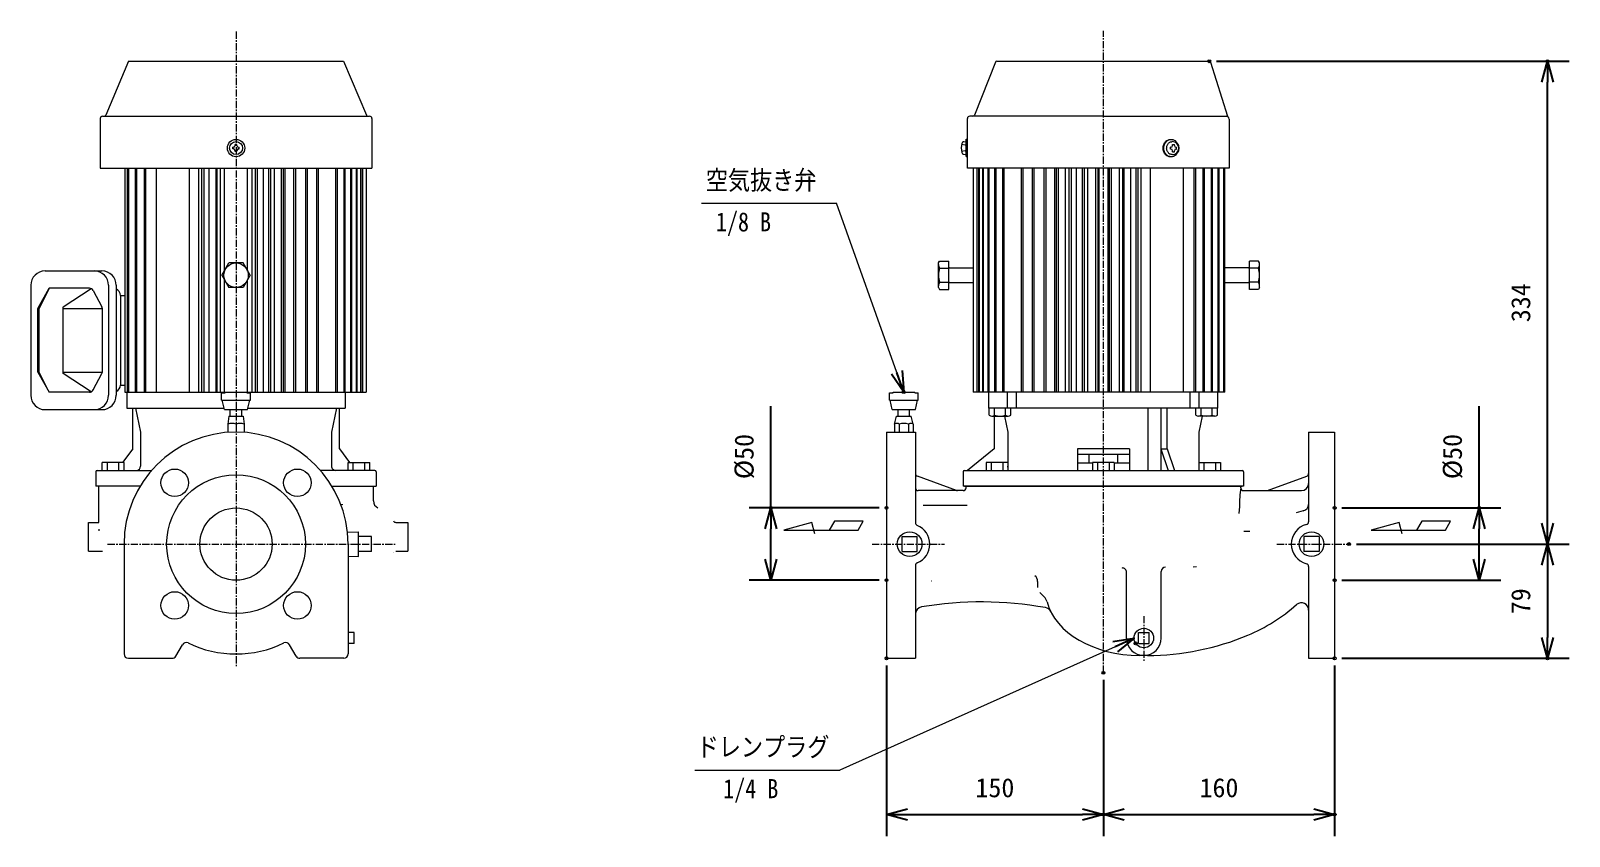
# Model space of a CAD drawing. Units: millimetres at full size. Extents: x -2521 to 910, y -642 to 642.
# Drawn here: x -736 to 328, y -582 to -24 of the extents above; entities that cross this region are included whole.
import ezdxf
from ezdxf.enums import TextEntityAlignment as Align

# ---------------------------------------------------------------- set-up
doc = ezdxf.new("R2010")
doc.units = ezdxf.units.MM
doc.header["$LTSCALE"] = 4
doc.header["$PDMODE"] = 32
doc.header["$PDSIZE"] = 2
doc.linetypes.add('USER1', pattern=[2, 1.25, -0.25, 0.25, -0.25])
doc.layers.add('0-0_0', color=7, linetype='Continuous')
doc.layers.add('0-1_SIZE', color=7, linetype='Continuous')
for name, color, linetype, lineweight in [('0-2_NOTE', 7, 'Continuous', 18), ('0-3_DETAIL', 7, 'Continuous', 18), ('0-4_Defpoints', 7, 'Continuous', 18)]:
    doc.layers.add(name, color=color, linetype=linetype, lineweight=lineweight)
doc.styles.add('ＭＳ ゴシック', font='')
doc.styles.get('ＭＳ ゴシック').set_extended_font_data('MS Gothic')

# ---------------------------------------------------------------- blocks, each defined once
blk = doc.blocks.new('_OPEN30')
at = {"layer": '0-0_0'}
blk.add_line((0, 0), (-1, 0), dxfattribs=at)
blk.add_lwpolyline([(-1, 0.2679), (0, 0), (-1, -0.2679)], dxfattribs=at)
blk = doc.blocks.new('D1')
at = {"layer": '0-1_SIZE'}
for p, q in [((1090.541, 262.95), (1237.813, 262.95)), ((1222.813, 248.45), (1222.813, 198.45)), ((1080.541, 183.95), (1237.813, 183.95))]:
    blk.add_line(p, q, dxfattribs=at)
at = {"layer": '0-4_Defpoints'}
for p in [(1085.541, 262.95), (1075.541, 183.95), (1222.813, 183.95)]:
    blk.add_point(p, dxfattribs=at)
at = {"layer": '0-1_SIZE', "xscale": 14.5, "yscale": 14.5}
for p, rotation in [((1222.813, 262.95), 90), ((1222.813, 183.95), 270)]:
    blk.add_blockref('_OPEN30', p, dxfattribs=dict(at, rotation=rotation))
at = {"layer": '0-1_SIZE', "style": 'ＭＳ ゴシック'}
blk.add_text('79', height=13.2, rotation=90, dxfattribs=at).set_placement((1214.813, 214.45), align=Align.BOTTOM_LEFT)
blk = doc.blocks.new('D2')
at = {"layer": '0-1_SIZE'}
for p, q in [((765.541, 178.95), (765.541, 60.884)), ((915.541, 168.95), (915.541, 60.884)), ((780.041, 75.884), (901.041, 75.884))]:
    blk.add_line(p, q, dxfattribs=at)
at = {"layer": '0-4_Defpoints'}
for p in [(765.541, 183.95), (915.541, 173.95), (915.541, 75.884)]:
    blk.add_point(p, dxfattribs=at)
at = {"layer": '0-1_SIZE', "xscale": 14.5, "yscale": 14.5, "rotation": 180}
blk.add_blockref('_OPEN30', (765.541, 75.884), dxfattribs=at)
at = {"layer": '0-1_SIZE', "xscale": 14.5, "yscale": 14.5}
blk.add_blockref('_OPEN30', (915.541, 75.884), dxfattribs=at)
at = {"layer": '0-1_SIZE', "style": 'ＭＳ ゴシック'}
blk.add_text('150', height=13.2, dxfattribs=at).set_placement((827.041, 83.884), align=Align.BOTTOM_LEFT)
blk = doc.blocks.new('D3')
at = {"layer": '0-1_SIZE'}
for p, q in [((1075.541, 178.95), (1075.541, 60.884)), ((915.541, 168.95), (915.541, 60.884)), ((930.041, 75.884), (1061.041, 75.884))]:
    blk.add_line(p, q, dxfattribs=at)
at = {"layer": '0-4_Defpoints'}
for p in [(1075.541, 183.95), (915.541, 173.95), (1075.541, 75.884)]:
    blk.add_point(p, dxfattribs=at)
at = {"layer": '0-1_SIZE', "xscale": 14.5, "yscale": 14.5, "rotation": 180}
blk.add_blockref('_OPEN30', (915.541, 75.884), dxfattribs=at)
at = {"layer": '0-1_SIZE', "xscale": 14.5, "yscale": 14.5}
blk.add_blockref('_OPEN30', (1075.541, 75.884), dxfattribs=at)
at = {"layer": '0-1_SIZE', "style": 'ＭＳ ゴシック'}
blk.add_text('160', height=13.2, dxfattribs=at).set_placement((982.041, 83.884), align=Align.BOTTOM_LEFT)
blk = doc.blocks.new('D4')
at = {"layer": '0-1_SIZE'}
for p, q in [((993.777, 596.955), (1237.813, 596.955)), ((1222.813, 277.45), (1222.813, 582.455)), ((1090.541, 262.95), (1237.813, 262.95))]:
    blk.add_line(p, q, dxfattribs=at)
at = {"layer": '0-4_Defpoints'}
for p in [(988.777, 596.955), (1222.813, 596.955), (1085.541, 262.95)]:
    blk.add_point(p, dxfattribs=at)
at = {"layer": '0-1_SIZE', "xscale": 14.5, "yscale": 14.5}
for p, rotation in [((1222.813, 596.955), 90), ((1222.813, 262.95), 270)]:
    blk.add_blockref('_OPEN30', p, dxfattribs=dict(at, rotation=rotation))
at = {"layer": '0-1_SIZE', "style": 'ＭＳ ゴシック'}
blk.add_text('334', height=13.2, rotation=90, dxfattribs=at).set_placement((1214.813, 416.452), align=Align.BOTTOM_LEFT)
blk = doc.blocks.new('D6')
at = {"layer": '0-1_SIZE'}
for p, q in [((685.541, 287.95), (685.541, 358.29)), ((760.541, 287.95), (670.541, 287.95)), ((685.541, 252.45), (685.541, 273.45)), ((760.541, 237.95), (670.541, 237.95))]:
    blk.add_line(p, q, dxfattribs=at)
at = {"layer": '0-4_Defpoints'}
for p in [(685.541, 287.95), (765.541, 287.95), (765.541, 237.95)]:
    blk.add_point(p, dxfattribs=at)
at = {"layer": '0-1_SIZE', "xscale": 14.5, "yscale": 14.5}
for p, rotation in [((685.541, 287.95), 90), ((685.541, 237.95), 270)]:
    blk.add_blockref('_OPEN30', p, dxfattribs=dict(at, rotation=rotation))
at = {"layer": '0-1_SIZE', "style": 'ＭＳ ゴシック'}
blk.add_text('%%c50', height=13.2, rotation=90, dxfattribs=at).set_placement((677.541, 307.87), align=Align.BOTTOM_LEFT)
blk = doc.blocks.new('D7')
at = {"layer": '0-1_SIZE'}
for p, q in [((1175.541, 287.95), (1175.541, 358.29)), ((1080.541, 287.95), (1190.541, 287.95)), ((1175.541, 252.45), (1175.541, 273.45)), ((1080.541, 237.95), (1190.541, 237.95))]:
    blk.add_line(p, q, dxfattribs=at)
at = {"layer": '0-4_Defpoints'}
for p in [(1075.541, 287.95), (1175.541, 287.95), (1075.541, 237.95)]:
    blk.add_point(p, dxfattribs=at)
at = {"layer": '0-1_SIZE', "xscale": 14.5, "yscale": 14.5}
for p, rotation in [((1175.541, 287.95), 90), ((1175.541, 237.95), 270)]:
    blk.add_blockref('_OPEN30', p, dxfattribs=dict(at, rotation=rotation))
at = {"layer": '0-1_SIZE', "style": 'ＭＳ ゴシック'}
blk.add_text('%%c50', height=13.2, rotation=90, dxfattribs=at).set_placement((1167.541, 307.87), align=Align.BOTTOM_LEFT)

msp = doc.modelspace()

# ---------------------------------------------------------------- linework, layer by layer
at = {"layer": '0-2_NOTE', "color": 3}
for p, q in [((-272.474, -143.779), (-179.145, -143.779)), ((-137.339, -260.754), (-179.145, -143.779)), ((13.708, -450.531), (-176.871, -535.824)), ((-277.052, -535.824), (-176.871, -535.824))]:
    msp.add_line(p, q, dxfattribs=at)
for points in [[(-193.993, -372.351), (-196.06, -364.636), (-215.525, -369.851), (-164.133, -369.851), (-160.525, -363.601), (-180.525, -363.601), (-184.133, -369.851)], [(212.288, -372.351), (210.22, -364.636), (190.756, -369.851), (242.148, -369.851), (245.756, -363.601), (225.756, -363.601), (222.148, -369.851)]]:
    msp.add_lwpolyline(points, dxfattribs=at)
at = {"layer": '0-3_DETAIL', "color": 4, "linetype": 'USER1'}
for p, q in [((-594.438, -25.036), (-594.438, -463.993)), ((5.541, -468.55), (5.541, -24.468)), ((-683.296, -379.547), (-484.005, -379.547)), ((-154.459, -379.55), (-104.459, -379.55)), ((125.541, -379.55), (175.541, -379.55)), ((33.541, -429.315), (33.541, -460.998))]:
    msp.add_line(p, q, dxfattribs=at)
at = {"layer": '0-3_DETAIL'}
for p, q in [((-668.838, -45.547), (-684.579, -82.941)), ((-668.838, -45.547), (-520.038, -45.547)), ((-520.038, -45.547), (-504.298, -82.941)), ((-69.109, -46.183), (-83.616, -82.934)), ((-68.179, -45.55), (5.541, -45.55)), ((5.541, -45.55), (78.777, -45.545)), ((79.73, -46.244), (91.51, -83.545)), ((-686.838, -83.547), (-502.038, -83.547)), ((5.541, -83.55), (-86.859, -83.55)), ((5.541, -83.55), (90.861, -83.545)), ((-688.438, -85.147), (-688.438, -119.547)), ((-500.438, -85.147), (-500.438, -119.547)), ((-88.459, -119.557), (-88.459, -85.15)), ((92.51, -85.545), (92.51, -119.552)), ((-596.238, -104.99), (-596.588, -104.99)), ((-596.588, -106.19), (-596.588, -104.99)), ((-596.238, -106.19), (-596.588, -106.19)), ((-593.838, -103.14), (-595.038, -103.14)), ((-595.038, -103.79), (-595.038, -103.14)), ((-593.838, -103.79), (-593.838, -103.14)), ((-592.638, -104.99), (-592.288, -104.99)), ((-592.638, -106.19), (-592.288, -106.19)), ((-592.288, -106.19), (-592.288, -104.99)), ((-90.073, -103.579), (-92.506, -103.1)), ((-90.921, -101.178), (-89.459, -101.05)), ((-89.459, -111.55), (-89.459, -99.55)), ((-89.459, -99.55), (-88.459, -99.55)), ((51.907, -106.283), (51.907, -105.083)), ((52.257, -105.083), (51.907, -105.083)), ((52.257, -106.283), (51.907, -106.283)), ((53.457, -103.233), (54.657, -103.233)), ((53.457, -103.883), (53.457, -103.233)), ((54.657, -103.883), (54.657, -103.233)), ((55.857, -105.083), (56.207, -105.083)), ((55.857, -106.283), (56.207, -106.283)), ((56.207, -106.283), (56.207, -105.083)), ((-595.038, -108.04), (-595.038, -107.39)), ((-593.838, -108.04), (-595.038, -108.04)), ((-593.838, -108.04), (-593.838, -107.39)), ((-90.073, -107.521), (-92.506, -108)), ((-90.921, -109.922), (-89.459, -110.05)), ((-89.459, -111.55), (-88.459, -111.55)), ((53.457, -108.133), (53.457, -107.483)), ((53.457, -108.133), (54.657, -108.133)), ((54.657, -108.133), (54.657, -107.483)), ((-688.438, -119.547), (-500.438, -119.547)), ((-671.438, -119.547), (-671.438, -274.547)), ((-669.709, -119.547), (-669.709, -274.547)), ((-668.908, -119.547), (-668.908, -274.547)), ((-664.287, -119.547), (-664.287, -274.547)), ((-663.351, -119.547), (-663.351, -274.547)), ((-658.092, -119.547), (-658.092, -274.547)), ((-657.027, -119.547), (-657.027, -274.547)), ((-649.634, -119.547), (-649.634, -274.547)), ((-626.78, -119.547), (-626.78, -274.547)), ((-620.306, -119.547), (-620.306, -274.547)), ((-618.267, -119.547), (-618.267, -274.547)), ((-616.822, -119.547), (-616.822, -274.547)), ((-613.28, -119.547), (-613.28, -274.547)), ((-608.518, -119.547), (-608.518, -274.547)), ((-607.665, -119.547), (-607.665, -274.547)), ((-605.433, -119.547), (-605.433, -274.547)), ((-602.438, -190.675), (-602.438, -119.547)), ((-586.438, -190.675), (-586.438, -119.547)), ((-583.443, -119.547), (-583.443, -274.547)), ((-581.215, -119.547), (-581.215, -274.547)), ((-579.732, -119.547), (-579.732, -274.547)), ((-575.597, -119.547), (-575.597, -274.547)), ((-572.058, -119.547), (-572.058, -274.547)), ((-570.607, -119.547), (-570.607, -274.547)), ((-567.956, -119.547), (-567.956, -274.547)), ((-563.149, -119.547), (-563.149, -274.547)), ((-561.749, -119.547), (-561.749, -274.547)), ((-560.606, -119.547), (-560.606, -274.547)), ((-554.582, -119.547), (-554.582, -274.547)), ((-553.238, -119.547), (-553.238, -274.547)), ((-546.447, -119.547), (-546.447, -274.547)), ((-545.193, -119.547), (-545.193, -274.547)), ((-538.846, -119.547), (-538.846, -274.547)), ((-537.681, -119.547), (-537.681, -274.547)), ((-525.534, -119.547), (-525.534, -274.547)), ((-524.596, -119.547), (-524.596, -274.547)), ((-519.984, -119.547), (-519.984, -274.547)), ((-519.153, -119.547), (-519.153, -274.547)), ((-515.245, -119.547), (-515.245, -274.547)), ((-514.548, -119.547), (-514.548, -274.547)), ((-511.373, -119.547), (-511.373, -274.547)), ((-510.819, -119.547), (-510.819, -274.547)), ((-508.411, -119.547), (-508.411, -274.547)), ((-508.005, -119.547), (-508.005, -274.547)), ((-506.901, -119.547), (-506.901, -274.547)), ((-504.355, -119.547), (-504.355, -274.547)), ((5.541, -119.552), (-88.459, -119.552)), ((-84.459, -119.552), (-84.459, -274.55)), ((-81.997, -119.552), (-81.997, -274.55)), ((-80.892, -119.552), (-80.892, -274.55)), ((-80.486, -119.552), (-80.486, -274.55)), ((-78.079, -119.552), (-78.079, -274.55)), ((-77.525, -119.552), (-77.525, -274.55)), ((-74.349, -119.552), (-74.349, -274.55)), ((-73.653, -119.552), (-73.653, -274.55)), ((-69.745, -119.552), (-69.745, -274.55)), ((-68.913, -119.552), (-68.913, -274.55)), ((-64.301, -119.552), (-64.301, -274.55)), ((-63.364, -119.552), (-63.364, -274.55)), ((-51.217, -119.552), (-51.217, -274.55)), ((-50.051, -119.552), (-50.051, -274.55)), ((-43.704, -119.552), (-43.704, -274.55)), ((-42.451, -119.552), (-42.451, -274.55)), ((-35.66, -119.552), (-35.66, -274.55)), ((-34.316, -119.552), (-34.316, -274.55)), ((-28.291, -119.552), (-28.291, -274.55)), ((-27.148, -119.552), (-27.148, -274.55)), ((-25.748, -119.552), (-25.748, -274.55)), ((-20.941, -119.552), (-20.941, -274.55)), ((-18.291, -119.552), (-18.291, -274.55)), ((-16.84, -119.552), (-16.84, -274.55)), ((-13.301, -119.552), (-13.301, -274.55)), ((-9.166, -119.552), (-9.166, -274.55)), ((-7.682, -119.552), (-7.682, -274.55)), ((-5.454, -119.552), (-5.454, -274.55)), ((0.121, -119.552), (0.121, -274.55)), ((1.618, -119.552), (1.618, -274.55)), ((2.513, -119.552), (2.513, -274.55)), ((92.51, -119.547), (5.541, -119.557)), ((8.569, -119.557), (8.569, -274.55)), ((9.465, -119.556), (9.465, -274.55)), ((10.962, -119.556), (10.962, -274.55)), ((16.536, -119.556), (16.536, -274.55)), ((18.767, -119.555), (18.767, -274.55)), ((19.62, -119.555), (19.62, -274.55)), ((24.383, -119.555), (24.383, -274.55)), ((27.925, -119.554), (27.925, -274.55)), ((29.37, -119.554), (29.37, -274.55)), ((31.409, -119.554), (31.409, -274.55)), ((37.883, -119.553), (37.883, -274.55)), ((60.737, -119.551), (60.737, -274.55)), ((68.129, -119.55), (68.129, -274.55)), ((69.195, -119.55), (69.195, -274.55)), ((74.454, -119.549), (74.454, -274.55)), ((75.389, -119.549), (75.389, -274.55)), ((80.01, -119.549), (80.01, -274.55)), ((80.812, -119.549), (80.812, -274.55)), ((84.751, -119.548), (84.751, -274.55)), ((85.422, -119.548), (85.422, -274.55)), ((88.607, -119.548), (88.607, -274.55)), ((89.144, -119.548), (89.144, -274.55)), ((89.541, -274.55), (89.541, -119.55)), ((-726.438, -190.547), (-687.282, -190.547)), ((-604.238, -193.547), (-599.361, -185.047)), ((-589.516, -185.047), (-599.361, -185.047)), ((-584.638, -193.547), (-589.516, -185.047)), ((-108.459, -185.05), (-107.708, -183.75)), ((-108.459, -202.05), (-108.459, -185.05)), ((-107.708, -183.75), (-101.459, -183.75)), ((-107.708, -188.628), (-101.459, -188.628)), ((-101.459, -203.35), (-101.459, -183.75)), ((-100.959, -188.55), (-84.459, -188.55)), ((106.541, -188.522), (89.541, -188.522)), ((106.541, -203.322), (106.541, -183.722)), ((112.79, -183.722), (106.541, -183.722)), ((112.79, -188.6), (106.541, -188.6)), ((113.541, -185.022), (112.79, -183.722)), ((113.541, -202.022), (113.541, -185.022)), ((-736.438, -200.547), (-736.438, -276.547)), ((-682.62, -200.547), (-682.62, -276.547)), ((-677.282, -200.547), (-677.282, -276.547)), ((-604.238, -193.547), (-599.361, -202.047)), ((-602.438, -274.547), (-602.438, -196.684)), ((-589.516, -202.047), (-599.361, -202.047)), ((-584.638, -193.547), (-589.516, -202.047)), ((-586.438, -274.547), (-586.438, -196.684)), ((-108.459, -202.05), (-107.708, -203.35)), ((-107.708, -198.473), (-101.459, -198.473)), ((-100.959, -198.55), (-84.459, -198.55)), ((89.541, -198.522), (106.541, -198.522)), ((112.79, -198.445), (106.541, -198.445)), ((113.541, -202.022), (112.79, -203.322)), ((-731.61, -216.547), (-723.602, -202.547)), ((-723.602, -202.547), (-730.662, -216.547)), ((-695.881, -202.547), (-723.602, -202.547)), ((-694.547, -202.86), (-714.092, -215.629)), ((-693.225, -204.153), (-687.29, -215.456)), ((-674.438, -207.547), (-674.438, -269.547)), ((-674.438, -207.547), (-671.438, -207.547)), ((-107.708, -203.35), (-101.459, -203.35)), ((112.79, -203.322), (106.541, -203.322)), ((-731.61, -260.547), (-731.61, -216.547)), ((-731.61, -216.547), (-730.662, -216.547)), ((-730.662, -260.547), (-730.662, -216.547)), ((-714.319, -216.047), (-714.319, -261.047)), ((-713.819, -216.547), (-686.717, -216.547)), ((-686.717, -259.315), (-686.717, -217.78)), ((-731.61, -260.547), (-723.602, -274.547)), ((-731.61, -260.547), (-730.662, -260.547)), ((-723.602, -274.547), (-730.662, -260.547)), ((-694.547, -274.234), (-714.092, -261.466)), ((-713.819, -260.547), (-686.871, -260.547)), ((-693.225, -272.942), (-687.29, -261.639)), ((-695.881, -274.547), (-723.602, -274.547)), ((-674.438, -269.547), (-671.438, -269.547)), ((-671.438, -274.547), (-601.938, -274.547)), ((-669.938, -274.547), (-669.938, -285.547)), ((-604.438, -279.905), (-604.438, -274.905)), ((-604.438, -274.905), (-601.938, -274.905)), ((-601.938, -274.905), (-601.938, -274.405)), ((-601.938, -274.405), (-586.938, -274.405)), ((-586.938, -274.905), (-586.938, -274.405)), ((-586.938, -274.547), (-504.355, -274.547)), ((-586.938, -274.905), (-584.438, -274.905)), ((-584.438, -279.905), (-584.438, -274.905)), ((-518.938, -274.547), (-518.938, -285.547)), ((-504.389, -274.059), (-504.389, -274.547)), ((-142.459, -279.908), (-142.459, -274.908)), ((-142.459, -274.908), (-139.959, -274.908)), ((-139.959, -274.908), (-139.959, -274.408)), ((-139.959, -274.408), (-124.959, -274.408)), ((-124.959, -274.908), (-124.959, -274.408)), ((-124.959, -274.908), (-122.459, -274.908)), ((-122.459, -279.908), (-122.459, -274.908)), ((89.541, -274.55), (-84.459, -274.55)), ((-60.697, -285.55), (-60.697, -274.55)), ((-54.542, -285.55), (-54.542, -274.55)), ((65.624, -285.55), (65.624, -274.55)), ((71.779, -285.55), (71.779, -274.55)), ((84.693, -285.55), (84.693, -274.55)), ((-726.438, -286.547), (-687.282, -286.547)), ((-669.938, -285.547), (-602.636, -285.547)), ((-665.902, -313.547), (-665.902, -285.547)), ((-604.438, -279.905), (-584.438, -279.905)), ((-602.438, -286.405), (-603.938, -279.905)), ((-602.438, -286.405), (-586.438, -286.405)), ((-598.438, -291.047), (-598.438, -286.405)), ((-590.438, -291.047), (-590.438, -286.405)), ((-586.438, -286.405), (-584.938, -279.905)), ((-586.24, -285.547), (-518.938, -285.547)), ((-522.975, -313.547), (-522.975, -285.547)), ((-142.459, -279.908), (-122.459, -279.908)), ((-140.459, -286.408), (-141.959, -279.908)), ((-140.459, -286.408), (-124.459, -286.408)), ((-136.459, -291.05), (-136.459, -286.408)), ((-128.459, -291.05), (-128.459, -286.408)), ((-124.459, -286.408), (-122.959, -279.908)), ((-73.399, -290.357), (-73.399, -285.55)), ((-69.652, -290.357), (-69.652, -285.55)), ((-62.146, -290.357), (-62.146, -285.55)), ((-58.399, -290.357), (-58.399, -285.55)), ((36.352, -285.55), (36.352, -328.55)), ((45.357, -285.55), (45.357, -328.55)), ((49.687, -313.55), (49.687, -285.55)), ((69.481, -290.357), (69.481, -285.55)), ((73.228, -290.357), (73.228, -285.55)), ((80.734, -290.357), (80.734, -285.55)), ((84.481, -290.357), (84.481, -285.55)), ((-599.438, -291.047), (-600.068, -296.55)), ((-600.068, -296.55), (-600.068, -302.274)), ((-599.438, -291.047), (-589.438, -291.047)), ((-594.438, -296.55), (-594.438, -302.047)), ((-589.439, -291.047), (-588.809, -296.55)), ((-588.809, -296.55), (-588.809, -302.274)), ((-138.959, -296.553), (-137.459, -291.05)), ((-138.959, -296.553), (-138.959, -302.05)), ((-137.459, -291.05), (-127.459, -291.05)), ((-135.709, -296.553), (-135.709, -302.05)), ((-129.209, -296.553), (-129.209, -302.05)), ((-125.959, -296.553), (-127.459, -291.05)), ((-125.959, -296.553), (-125.959, -302.114)), ((-71.525, -291.05), (-60.273, -291.05)), ((-69.959, -291.05), (-69.959, -313.55)), ((82.607, -291.05), (71.355, -291.05)), ((-144.459, -302.05), (-144.459, -458.55)), ((147.541, -302.05), (147.541, -364.058)), ((147.541, -302.05), (165.541, -302.05)), ((165.541, -302.05), (165.541, -458.55)), ((-665.902, -313.547), (-672.973, -323.047)), ((-522.975, -313.547), (-515.904, -323.047)), ((-69.959, -313.55), (-88.459, -328.55)), ((23.541, -313.55), (-12.459, -313.55)), ((-12.459, -313.55), (-12.459, -328.55)), ((23.541, -317.55), (-12.459, -317.55)), ((-4.459, -317.55), (-4.459, -323.55)), ((15.541, -323.55), (15.541, -317.55)), ((23.541, -313.55), (23.541, -328.55)), ((45.357, -313.55), (49.687, -313.55)), ((45.357, -313.55), (50.359, -328.55)), ((49.687, -313.55), (54.689, -328.55)), ((-691.438, -329.547), (-691.438, -339.547)), ((-690.438, -328.547), (-652.793, -328.547)), ((-686.938, -328.547), (-686.938, -323.047)), ((-671.938, -323.047), (-686.938, -323.047)), ((-683.438, -328.547), (-683.438, -323.047)), ((-675.438, -328.547), (-675.438, -323.047)), ((-671.938, -328.547), (-671.938, -323.047)), ((-498.438, -328.547), (-536.084, -328.547)), ((-516.938, -323.047), (-501.938, -323.047)), ((-516.938, -328.547), (-516.938, -323.047)), ((-513.438, -328.547), (-513.438, -323.047)), ((-505.438, -328.547), (-505.438, -323.047)), ((-501.938, -328.547), (-501.938, -323.047)), ((-497.438, -329.547), (-497.438, -339.547)), ((-91.459, -329.55), (-91.459, -339.55)), ((-90.459, -328.55), (101.541, -328.55)), ((-60.571, -323.05), (-75.571, -323.05)), ((-75.571, -323.05), (-75.571, -328.55)), ((-72.071, -323.05), (-72.071, -328.55)), ((-64.071, -323.05), (-64.071, -328.55)), ((-60.571, -323.05), (-60.571, -328.55)), ((-1.959, -323.55), (-12.459, -323.55)), ((13.041, -323.05), (-1.959, -323.05)), ((-1.959, -323.05), (-1.959, -328.55)), ((1.541, -323.05), (1.541, -328.55)), ((9.541, -323.05), (9.541, -328.55)), ((13.041, -323.05), (13.041, -328.55)), ((23.541, -323.55), (13.041, -323.55)), ((71.653, -323.05), (71.653, -328.55)), ((75.153, -323.05), (75.153, -328.55)), ((83.153, -323.05), (83.153, -328.55)), ((102.541, -329.55), (102.541, -339.55)), ((-660.818, -339.547), (-691.438, -339.547)), ((-689.438, -364.547), (-689.438, -339.547)), ((-528.059, -339.547), (-497.438, -339.547)), ((-499.438, -349.709), (-499.438, -339.547)), ((-95.942, -342.43), (-123.143, -332.529)), ((102.541, -339.55), (-91.459, -339.55)), ((-90.459, -339.55), (101.541, -339.55)), ((-89.459, -340.55), (-89.459, -339.55)), ((100.541, -340.55), (100.541, -339.55)), ((119.024, -342.43), (146.225, -332.529)), ((146.225, -332.529), (146.226, -332.529)), ((-499.438, -349.709), (-499.439, -349.717)), ((-499.438, -349.709), (-499.438, -349.717)), ((-91.459, -342.55), (-122.459, -342.55)), ((102.541, -342.55), (142.541, -342.55)), ((-520.547, -352.453), (-521.953, -352.121)), ((-119.037, -352.545), (-88.668, -352.545)), ((99.684, -353.55), (99.269, -358.426)), ((143.731, -356.533), (138.899, -358.028)), ((-696.528, -384.547), (-696.528, -364.547)), ((-696.528, -364.547), (-689.438, -364.547)), ((-517.384, -371.246), (-509.793, -371.009)), ((-509.793, -388.086), (-509.793, -371.009)), ((-483.794, -364.547), (-475.544, -364.547)), ((-475.544, -364.547), (-475.544, -384.547)), ((102.661, -370.541), (106.808, -370.548)), ((-671.938, -379.547), (-671.938, -455.547)), ((-516.938, -379.547), (-516.938, -455.547)), ((-500.793, -374.335), (-509.793, -374.335)), ((-500.793, -384.76), (-500.793, -374.335)), ((-133.672, -384.763), (-133.672, -374.338)), ((-133.671, -374.338), (-123.246, -374.338)), ((-123.246, -384.763), (-123.246, -374.338)), ((154.754, -374.338), (144.328, -374.338)), ((144.328, -374.338), (144.328, -384.763)), ((154.754, -374.338), (154.754, -384.763)), ((-696.528, -384.547), (-686.853, -384.547)), ((-516.938, -387.863), (-509.793, -388.086)), ((-500.793, -384.76), (-509.793, -384.76)), ((-485.53, -385.531), (-485.472, -385.661)), ((-485.222, -385.184), (-485.22, -385.181)), ((-483.794, -384.547), (-475.544, -384.547)), ((-133.672, -384.763), (-123.246, -384.763)), ((154.753, -384.763), (144.328, -384.763)), ((-124.459, -394.383), (-124.459, -458.55)), ((21.541, -444.55), (21.541, -399.047)), ((45.541, -444.55), (45.541, -398.56)), ((67.571, -395.202), (70.044, -395.148)), ((147.541, -395.042), (147.541, -458.55)), ((-113.185, -405.197), (-113.268, -405.212)), ((-39.959, -405.334), (-39.959, -409.479)), ((-38.449, -413.015), (-34.656, -416.765)), ((-33.439, -419.492), (-34.656, -416.765)), ((-30.958, -426.222), (-30.755, -426.524)), ((-512.812, -440.75), (-516.938, -440.75)), ((-512.812, -448.35), (-512.812, -440.75)), ((29.741, -440.75), (37.341, -440.75)), ((29.741, -448.35), (29.741, -440.75)), ((37.341, -448.35), (37.341, -440.75)), ((-636.072, -457.047), (-631.503, -449.132)), ((-552.804, -457.047), (-557.374, -449.132)), ((-512.812, -448.35), (-516.938, -448.35)), ((29.741, -448.35), (37.341, -448.35)), ((36.104, -456.55), (30.541, -456.55)), ((-668.938, -458.547), (-638.67, -458.547)), ((-519.938, -458.547), (-550.206, -458.547)), ((-144.459, -458.55), (-124.459, -458.55)), ((147.541, -458.55), (165.541, -458.55))]:
    msp.add_line(p, q, dxfattribs=at)
for points in [[(52.255, -111.649), (51.695, -111.645), (51.138, -111.572), (50.591, -111.43), (50.061, -111.22), (49.553, -110.946), (49.074, -110.61), (48.629, -110.217), (48.223, -109.77), (47.861, -109.276), (47.548, -108.739), (47.286, -108.167), (47.079, -107.565), (46.93, -106.941), (46.839, -106.303), (46.809, -105.656), (46.839, -105.01), (46.93, -104.371), (47.079, -103.747), (47.286, -103.146), (47.548, -102.573), (47.861, -102.037), (48.223, -101.542), (48.629, -101.096), (49.074, -100.702), (49.553, -100.366), (50.061, -100.092), (50.591, -99.883), (51.138, -99.74), (51.695, -99.667), (52.255, -99.663)], [(47.31, -105.656), (47.338, -105.029), (47.423, -104.409), (47.564, -103.802), (47.759, -103.216), (48.006, -102.656), (48.302, -102.129), (48.644, -101.641), (49.029, -101.197), (49.451, -100.802), (49.908, -100.46), (50.392, -100.175), (50.9, -99.95), (51.425, -99.787), (51.962, -99.689), (52.506, -99.656), (53.049, -99.689), (53.586, -99.787), (54.111, -99.95), (54.619, -100.175), (55.104, -100.46), (55.56, -100.802), (55.982, -101.197), (56.367, -101.641), (56.709, -102.129), (57.005, -102.656), (57.252, -103.216), (57.447, -103.802), (57.588, -104.409), (57.673, -105.029), (57.702, -105.656), (57.673, -106.283), (57.588, -106.904), (57.447, -107.51), (57.252, -108.097), (57.005, -108.656), (56.709, -109.183), (56.367, -109.671), (55.982, -110.115), (55.56, -110.51)], [(55.56, -110.51), (55.104, -110.852), (54.619, -111.137), (54.111, -111.363), (53.586, -111.525), (53.049, -111.623), (52.506, -111.656), (51.962, -111.623), (51.425, -111.525), (50.9, -111.363), (50.392, -111.137), (49.908, -110.852), (49.451, -110.51), (49.029, -110.115), (48.644, -109.671), (48.302, -109.183), (48.006, -108.656), (47.759, -108.097), (47.564, -107.51), (47.423, -106.904), (47.338, -106.283), (47.31, -105.656)], [(53.206, -110.156), (52.799, -110.132), (52.397, -110.058), (52.003, -109.936), (51.623, -109.767), (51.261, -109.553), (50.919, -109.297), (50.603, -109), (50.315, -108.667), (50.058, -108.301), (49.837, -107.906), (49.652, -107.487), (49.506, -107.047), (49.401, -106.592), (49.337, -106.127), (49.316, -105.656), (49.337, -105.186), (49.401, -104.721), (49.506, -104.266), (49.652, -103.826), (49.837, -103.406), (50.058, -103.011), (50.315, -102.645), (50.603, -102.312), (50.919, -102.016), (51.261, -101.759), (51.623, -101.545), (52.003, -101.376), (52.397, -101.255), (52.799, -101.181), (53.206, -101.156)], [(84.693, -285.55), (-73.611, -285.55), (-73.611, -274.55)], [(-663.958, -285.547), (-660.438, -302.047), (-660.438, -325.547)], [(-524.919, -285.547), (-528.438, -302.047), (-528.438, -325.547)], [(-62.805, -291.05), (-60.459, -302.05), (-60.459, -325.55)], [(73.887, -291.05), (71.541, -302.05), (71.541, -325.55)], [(-144.459, -302.05), (-124.459, -302.05), (-124.459, -364.718)], [(71.653, -323.05), (86.653, -323.05), (86.653, -328.55)]]:
    msp.add_lwpolyline(points, dxfattribs=at)
for centre, radius in [((-594.438, -105.59), 6), ((-594.438, -105.59), 4.5), ((-594.438, -193.547), 8.5), ((-636.865, -337.121), 9.5), ((-552.012, -337.121), 9.5), ((-594.438, -379.547), 48), ((-594.438, -379.547), 25), ((-128.459, -379.55), 8.539), ((149.541, -379.55), 8.539), ((-636.865, -421.974), 9.5), ((-552.012, -421.974), 9.5), ((33.541, -444.55), 6.766)]:
    msp.add_circle(centre, radius, dxfattribs=at)
for centre, radius, start, end in [((-68.179, -46.55), 1, 90, 158.45834), ((78.777, -46.545), 1, 17.52644, 90), ((-686.838, -85.147), 1.6, 90, 180), ((-685.498, -82.547), 1, 270, 336.8384), ((-503.379, -82.547), 1, 203.1616, 270), ((-502.038, -85.147), 1.6, 0, 90), ((-86.859, -85.15), 1.6, 90, 180), ((-84.546, -82.567), 1, 264.00894, 338.4577), ((90.51, -85.545), 2, 0, 90), ((-596.238, -103.79), 1.2, 270, 0), ((-596.238, -107.39), 1.2, 0, 90), ((-592.638, -103.79), 1.2, 180, 270), ((-592.638, -107.39), 1.2, 90, 180), ((-80.759, -105.55), 12, 164.50603, 195.49397), ((-90.781, -102.772), 1.6, 95, 164.50603), ((-90.459, -105.542), 2, 60, 78.86096), ((52.257, -103.883), 1.2, 270, 0), ((52.257, -107.483), 1.2, 0, 90), ((53.206, -105.656), 4.5, 270, 90), ((55.857, -103.883), 1.2, 180, 270), ((55.857, -107.483), 1.2, 90, 180), ((-90.781, -108.328), 1.6, 195.49397, 265), ((-90.459, -105.559), 2, 281.13904, 300), ((-726.438, -200.547), 10, 90, 180), ((-692.62, -200.547), 10, 0, 90), ((-687.282, -200.547), 10, 0, 90), ((-104.122, -186.189), 4.337, 179.85207, 214.21341), ((-91.942, -193.55), 16.517, 162.66126, 197.33874), ((-100.959, -188.05), 0.5, 180, 270), ((106.041, -188.022), 0.5, 270, 0), ((109.204, -186.161), 4.337, 325.78659, 0.14793), ((97.024, -193.522), 16.517, 342.66126, 17.33874), ((-104.122, -200.911), 4.337, 145.78659, 180.14793), ((-100.959, -199.05), 0.5, 90, 180), ((106.041, -199.022), 0.5, 0, 90), ((109.204, -200.883), 4.337, 359.85207, 34.21341), ((-695.881, -205.547), 3, 27.70301, 90), ((-679.438, -207.547), 5, 0, 64.45596), ((-713.819, -216.047), 0.5, 123.15605, 270), ((-691.717, -217.78), 5, 0, 27.70301), ((-713.819, -261.047), 0.5, 90, 236.84395), ((-691.717, -259.315), 5, 332.29699, 360), ((-726.438, -276.547), 10, 180, 270), ((-695.881, -271.547), 3, 270, 332.29699), ((-692.62, -276.547), 10, 270, 0), ((-687.282, -276.547), 10, 270, 0), ((-679.438, -269.547), 5, 295.54404, 0), ((-597.253, -304.178), 8.13, 69.74579, 110.2542), ((-591.624, -304.178), 8.13, 69.74579, 110.2542), ((-137.334, -298.928), 2.877, 55.61575, 124.38425), ((-132.459, -306.806), 10.756, 72.41205, 107.58795), ((-127.584, -298.928), 2.877, 55.61575, 124.38425), ((-71.525, -288.17), 2.88, 229.4134, 310.5866), ((-65.899, -280.54), 10.51, 249.0802, 290.9198), ((-60.273, -288.17), 2.88, 229.4134, 310.5866), ((71.355, -288.17), 2.88, 229.4134, 310.5866), ((76.981, -280.54), 10.51, 249.0802, 290.9198), ((82.607, -288.17), 2.88, 229.4134, 310.5866), ((-594.438, -379.547), 77.5, 0, 180), ((-690.438, -329.547), 1, 90, 180), ((-663.438, -325.547), 3, 270, 0), ((-525.438, -325.547), 3, 179.99998, 269.99998), ((-498.438, -329.547), 1, 0, 90), ((-90.459, -329.55), 1, 90, 180), ((-63.459, -325.55), 3, 344.28167, 0.00002), ((74.541, -325.55), 3, 180, 195.71377), ((101.541, -329.55), 1, 0, 90), ((-122.459, -330.65), 2, 180, 250), ((-122.459, -340.55), 2, 180, 270), ((-91.459, -340.55), 2, 270, 0), ((199.774, -353.62), 100.09, 172.49657, 179.95978), ((102.541, -340.55), 2, 180, 270), ((142.541, -337.55), 5, 270, 0), ((145.541, -330.65), 2, 290, 0), ((-95.258, -340.55), 2, 250, 270), ((-693.03, -369.417), 3.974, 347.66203, 3.11385), ((-483.805, -362.551), 2, 210.40929, 269.94944), ((-122.459, -364.718), 2, 179.99998, 247.97567), ((-128.459, -379.55), 14, 292.02434, 67.97569), ((149.541, -379.55), 14, 104.47751, 255.52249), ((145.541, -364.058), 2, 284.47751, 0), ((-122.459, -394.383), 2, 112.02431, 179.99998), ((145.541, -395.042), 2, 0, 75.52249), ((18.541, -399.047), 3, 360, 90.89305), ((48.541, -398.56), 3, 90.98894, 180), ((-119.459, -427.936), 5, 99.5369, 180), ((-78.867, -669.55), 250, 79.79136, 99.5369), ((-35.445, -428.429), 5, 26.1933, 79.79136), ((56.92, -327.347), 125, 292.83018, 311.1951), ((142.541, -425.169), 5, 0, 131.1951), ((33.541, -444.55), 12, 180, 0), ((36.104, -277.902), 178.648, 270, 292.83018), ((-668.938, -455.547), 3, 180, 270), ((-638.67, -455.547), 3, 270, 330), ((-628.905, -450.632), 3, 64.13317, 150), ((-594.438, -379.547), 76, 244.13317, 295.86683), ((-559.972, -450.632), 3, 30, 115.86683), ((-550.206, -455.547), 3, 210, 270), ((-519.938, -455.547), 3, 270, 0)]:
    msp.add_arc(centre, radius, start, end, dxfattribs=at)
for centre, major_axis, ratio, start_param, end_param in [((-494.439, -349.717), (4.977, -0.48), 0.999574, 3.23786376, 4.43292694), ((142.541, -352.066), (5, 0), 0.919803, 4.9527911, 6.28318513), ((-44.905, -405.334), (0, 5), 0.989131, 4.71246005, 5.59740571), ((30.541, -411.55), (-65, 0), 0.692308, 0.17740269, 1.57079633)]:
    msp.add_ellipse(centre, major_axis=major_axis, ratio=ratio, start_param=start_param, end_param=end_param, dxfattribs=at)
for p in [(-132.555, -274.408), (27.837, -448.189)]:
    msp.add_point(p, dxfattribs=at)

# ---------------------------------------------------------------- block references
at = {"layer": '0-1_SIZE'}
for name in ['D4', 'D6', 'D7', 'D1', 'D2', 'D3']:
    msp.add_blockref(name, (-910, -642.5), dxfattribs=at)
at = {"layer": '0-2_NOTE', "xscale": 14.5, "yscale": 14.5}
for p, rotation in [((-132.459, -274.408), 289.66651), ((26.943, -444.608), 24.11086)]:
    msp.add_blockref('_OPEN30', p, dxfattribs=dict(at, rotation=rotation))

# ---------------------------------------------------------------- texts
at = {"layer": '0-2_NOTE', "style": 'ＭＳ ゴシック', "width": 0.85}
for s, p in [('空気抜き弁\u3000', (-269.476, -138.354)), ('1/8 B', (-262.492, -167.204)), ('ドレンプラグ', (-275.788, -530.399)), ('1/4 B', (-257.475, -559.25))]:
    msp.add_text(s, height=13.2, dxfattribs=at).set_placement(p, align=Align.BOTTOM_LEFT)

doc.saveas('drawing.dxf')
